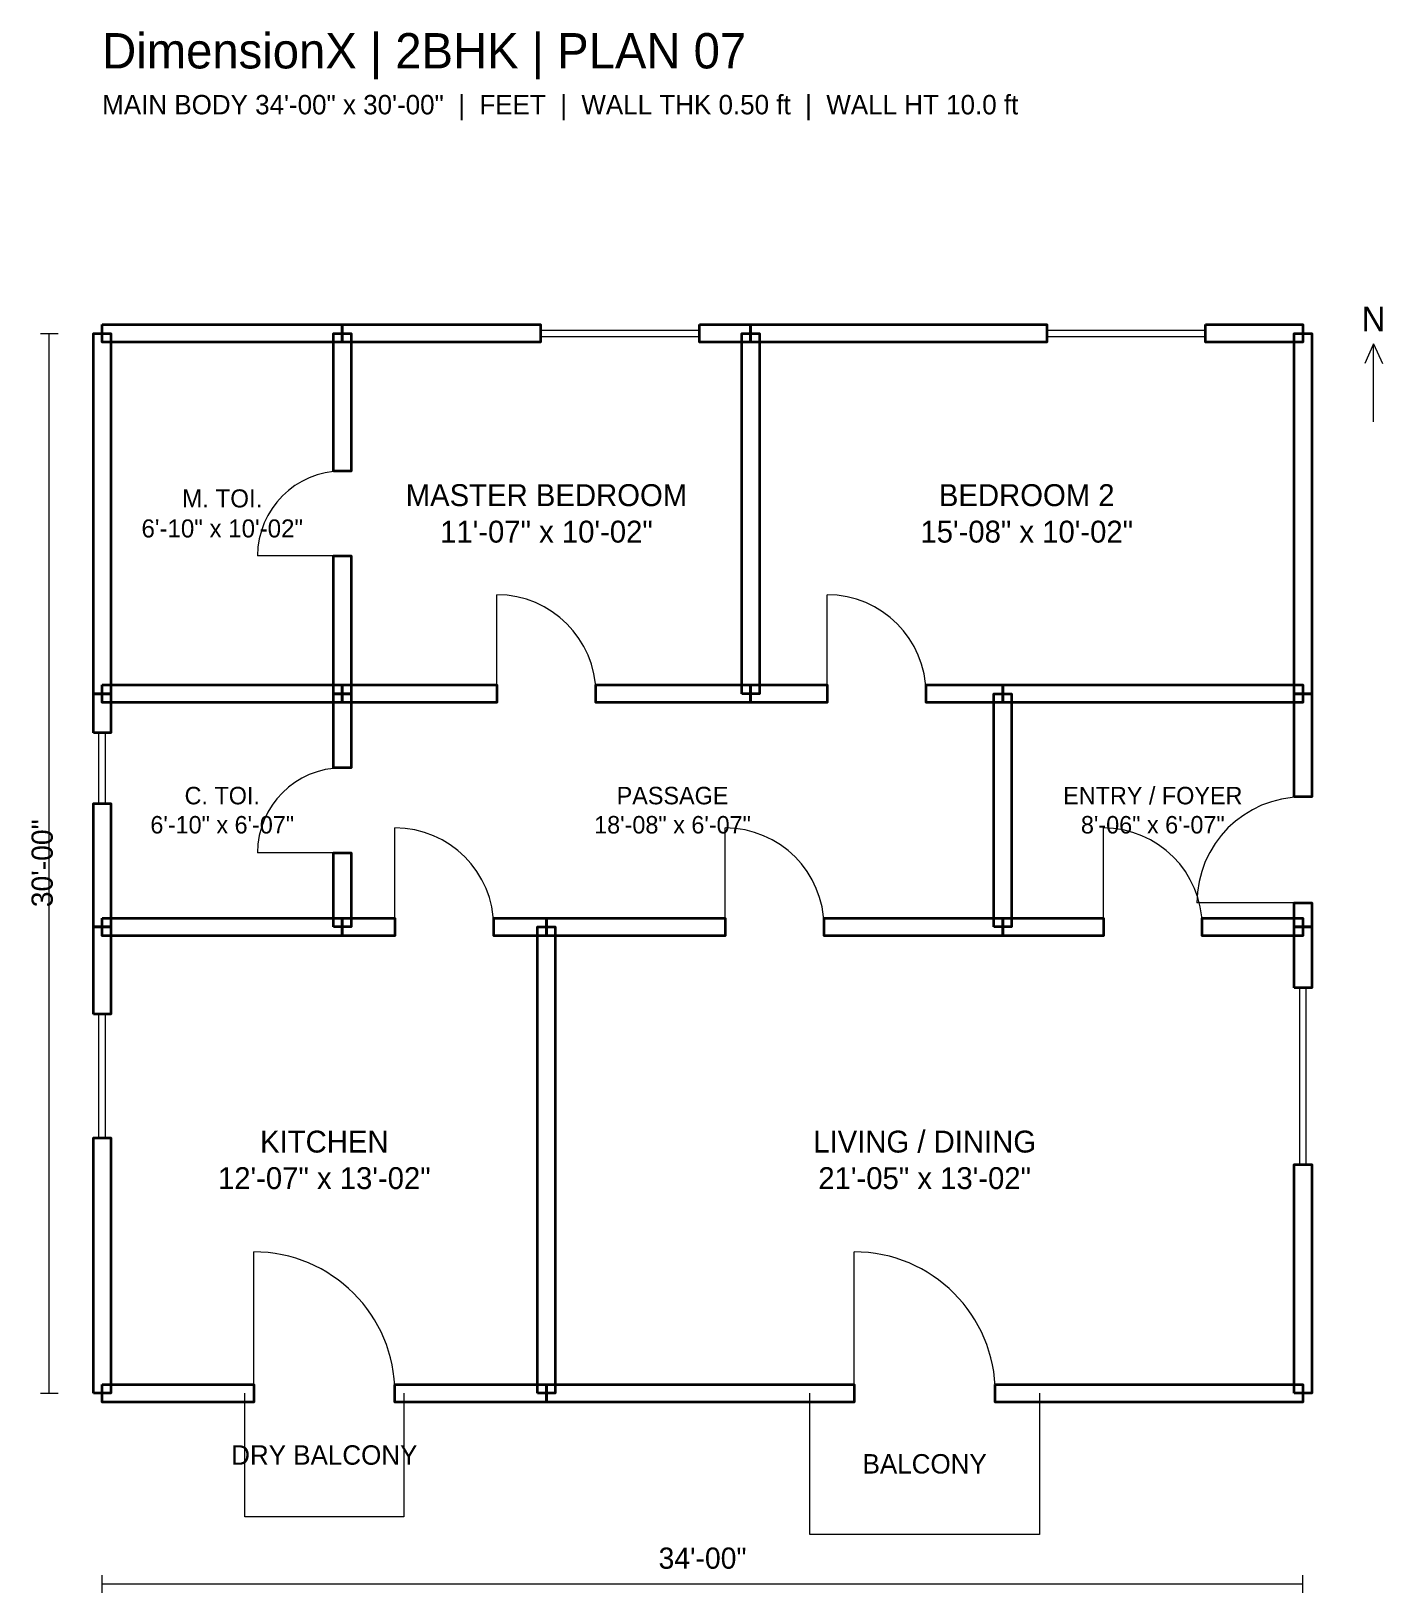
# Model space of a CAD drawing. Header units: feet. Extents: x -2 to 36.3, y -5.7 to 38.6.
import ezdxf
from ezdxf.enums import TextEntityAlignment as Align

# ---------------------------------------------------------------- set-up
doc = ezdxf.new("R2010")
doc.units = ezdxf.units.FT
doc.header["$MEASUREMENT"] = 0
for name, color, linetype, lineweight in [('DX_DIMENSION', 8, 'CONTINUOUS', 9), ('DX_DOOR_SYMBOL', 1, 'CONTINUOUS', 18), ('DX_RAILING', 3, 'CONTINUOUS', 13), ('DX_ROOM_LABEL', 7, 'CONTINUOUS', 13), ('DX_TITLE', 7, 'CONTINUOUS', 18), ('DX_WALL_FACE', 7, 'CONTINUOUS', 35), ('DX_WINDOW_SYMBOL', 4, 'CONTINUOUS', 18)]:
    doc.layers.add(name, color=color, linetype=linetype, lineweight=lineweight)

msp = doc.modelspace()

# ---------------------------------------------------------------- linework, layer by layer
at = {"layer": 'DX_DIMENSION'}
for p, q in [((-1.75, 30), (-1.25, 30)), ((-1.5, 0), (-1.5, 30)), ((36, 29.7), (35.75, 29.15)), ((36, 27.5), (36, 29.7)), ((36, 29.7), (36.25, 29.15)), ((-1.75, 0), (-1.25, 0)), ((0, -5.65), (0, -5.15)), ((34, -5.65), (34, -5.15)), ((0, -5.4), (34, -5.4))]:
    msp.add_line(p, q, dxfattribs=at)
at = {"layer": 'DX_DOOR_SYMBOL'}
for p, q in [((6.8, 23.7), (4.4, 23.7)), ((11.18, 19.8), (11.18, 22.6)), ((20.53, 19.8), (20.53, 22.6)), ((8.29, 13.2), (8.29, 16)), ((17.64, 13.2), (17.64, 16)), ((28.35, 13.2), (28.35, 16)), ((6.8, 15.3), (4.4, 15.3)), ((34, 13.878), (31, 13.878)), ((4.29, 0), (4.29, 4)), ((21.29, 0), (21.29, 4))]:
    msp.add_line(p, q, dxfattribs=at)
for centre, radius, start, end in [((6.8, 23.7), 2.4, 90, 180), ((11.18, 19.8), 2.8, 0, 90), ((20.53, 19.8), 2.8, 0, 90), ((6.8, 15.3), 2.4, 90, 180), ((34, 13.878), 3, 90, 180), ((8.29, 13.2), 2.8, 0, 90), ((17.64, 13.2), 2.8, 0, 90), ((28.35, 13.2), 2.8, 0, 90), ((4.29, 0), 4, 0, 90), ((21.29, 0), 4, 0, 90)]:
    msp.add_arc(centre, radius, start, end, dxfattribs=at)
at = {"layer": 'DX_RAILING'}
for p, q in [((4.04, -3.5), (4.04, 0)), ((8.54, 0), (8.54, -3.5)), ((20.04, -4), (20.04, 0)), ((26.54, 0), (26.54, -4)), ((8.54, -3.5), (4.04, -3.5)), ((26.54, -4), (20.04, -4))]:
    msp.add_line(p, q, dxfattribs=at)
at = {"layer": 'DX_WALL_FACE'}
for points in [[(0, 30.25), (6.8, 30.25), (6.8, 29.75), (0, 29.75)], [(6.8, 30.25), (12.4108, 30.25), (12.4108, 29.75), (6.8, 29.75)], [(16.9108, 30.25), (18.36, 30.25), (18.36, 29.75), (16.9108, 29.75)], [(18.36, 30.25), (26.7452, 30.25), (26.7452, 29.75), (18.36, 29.75)], [(31.2452, 30.25), (34, 30.25), (34, 29.75), (31.2452, 29.75)], [(-0.25, 19.8), (-0.25, 30), (0.25, 30), (0.25, 19.8)], [(6.55, 26.1), (6.55, 30), (7.05, 30), (7.05, 26.1)], [(18.11, 19.8), (18.11, 30), (18.61, 30), (18.61, 19.8)], [(33.75, 19.8), (33.75, 30), (34.25, 30), (34.25, 19.8)], [(6.55, 19.8), (6.55, 23.7), (7.05, 23.7), (7.05, 19.8)], [(0, 20.05), (6.8, 20.05), (6.8, 19.55), (0, 19.55)], [(6.8, 20.05), (11.18, 20.05), (11.18, 19.55), (6.8, 19.55)], [(13.98, 20.05), (18.36, 20.05), (18.36, 19.55), (13.98, 19.55)], [(18.36, 20.05), (20.53, 20.05), (20.53, 19.55), (18.36, 19.55)], [(23.33, 20.05), (25.5, 20.05), (25.5, 19.55), (23.33, 19.55)], [(25.5, 20.05), (34, 20.05), (34, 19.55), (25.5, 19.55)], [(-0.25, 18.688), (-0.25, 19.8), (0.25, 19.8), (0.25, 18.688)], [(6.55, 17.7), (6.55, 19.8), (7.05, 19.8), (7.05, 17.7)], [(25.25, 13.2), (25.25, 19.8), (25.75, 19.8), (25.75, 13.2)], [(33.75, 16.878), (33.75, 19.8), (34.25, 19.8), (34.25, 16.878)], [(-0.25, 13.2), (-0.25, 16.688), (0.25, 16.688), (0.25, 13.2)], [(6.55, 13.2), (6.55, 15.3), (7.05, 15.3), (7.05, 13.2)], [(33.75, 13.2), (33.75, 13.878), (34.25, 13.878), (34.25, 13.2)], [(0, 13.45), (6.8, 13.45), (6.8, 12.95), (0, 12.95)], [(6.8, 13.45), (8.29, 13.45), (8.29, 12.95), (6.8, 12.95)], [(11.09, 13.45), (12.58, 13.45), (12.58, 12.95), (11.09, 12.95)], [(12.58, 13.45), (17.64, 13.45), (17.64, 12.95), (12.58, 12.95)], [(20.44, 13.45), (25.5, 13.45), (25.5, 12.95), (20.44, 12.95)], [(25.5, 13.45), (28.35, 13.45), (28.35, 12.95), (25.5, 12.95)], [(31.15, 13.45), (34, 13.45), (34, 12.95), (31.15, 12.95)], [(-0.25, 10.726), (-0.25, 13.2), (0.25, 13.2), (0.25, 10.726)], [(12.33, 0), (12.33, 13.2), (12.83, 13.2), (12.83, 0)], [(33.75, 11.476), (33.75, 13.2), (34.25, 13.2), (34.25, 11.476)], [(-0.25, 0), (-0.25, 7.226), (0.25, 7.226), (0.25, 0)], [(33.75, 0), (33.75, 6.476), (34.25, 6.476), (34.25, 0)], [(0, 0.25), (4.29, 0.25), (4.29, -0.25), (0, -0.25)], [(8.29, 0.25), (12.58, 0.25), (12.58, -0.25), (8.29, -0.25)], [(12.58, 0.25), (21.29, 0.25), (21.29, -0.25), (12.58, -0.25)], [(25.29, 0.25), (34, 0.25), (34, -0.25), (25.29, -0.25)]]:
    msp.add_lwpolyline(points, close=True, dxfattribs=at)
at = {"layer": 'DX_WINDOW_SYMBOL'}
for p, q in [((12.4108, 29.8), (12.4108, 30.2)), ((12.4108, 30.09), (16.9108, 30.09)), ((16.9108, 29.8), (16.9108, 30.2)), ((26.7452, 29.8), (26.7452, 30.2)), ((26.7452, 30.09), (31.2452, 30.09)), ((31.2452, 29.8), (31.2452, 30.2)), ((12.4108, 29.91), (16.9108, 29.91)), ((26.7452, 29.91), (31.2452, 29.91)), ((0.2, 18.688), (-0.2, 18.688)), ((-0.09, 16.688), (-0.09, 18.688)), ((0.09, 16.688), (0.09, 18.688)), ((0.2, 16.688), (-0.2, 16.688)), ((34.2, 11.476), (33.8, 11.476)), ((33.91, 6.476), (33.91, 11.476)), ((34.09, 6.476), (34.09, 11.476)), ((0.2, 10.726), (-0.2, 10.726)), ((-0.09, 7.226), (-0.09, 10.726)), ((0.09, 7.226), (0.09, 10.726)), ((0.2, 7.226), (-0.2, 7.226)), ((34.2, 6.476), (33.8, 6.476))]:
    msp.add_line(p, q, dxfattribs=at)

# ---------------------------------------------------------------- texts
at = {"layer": 'DX_DIMENSION'}
msp.add_text('MAIN BODY 34\'-00" x 30\'-00"  |  FEET  |  WALL THK 0.50 ft  |  WALL HT 10.0 ft', height=0.55, dxfattribs=at).set_placement((0, 36.2))
for s, height, p in [('N', 0.7, (36, 29.85)), ('34\'-00"', 0.6, (17, -5.15))]:
    msp.add_text(s, height=height, dxfattribs=at).set_placement(p, align=Align.BOTTOM_CENTER)
msp.add_text('30\'-00"', height=0.6, rotation=90, dxfattribs=at).set_placement((-1.7, 15), align=Align.MIDDLE_CENTER)
at = {"layer": 'DX_ROOM_LABEL'}
for s, p in [('DRY BALCONY', (6.29, -1.75)), ('BALCONY', (23.29, -2))]:
    msp.add_text(s, height=0.55, dxfattribs=at).set_placement(p, align=Align.MIDDLE_CENTER)
at = {"layer": 'DX_ROOM_LABEL', "attachment_point": 5}
for s, insert, char_height, width in [('MASTER BEDROOM\\P11\'-07" x 10\'-02"', (12.58, 24.9), 0.62, 10.1728), ('BEDROOM 2\\P15\'-08" x 10\'-02"', (26.18, 24.9), 0.62, 13.7632), ('M. TOI.\\P6\'-10" x 10\'-02"', (3.4, 24.9), 0.51, 5.984), ('C. TOI.\\P6\'-10" x 6\'-07"', (3.4, 16.5), 0.495, 5.984), ('PASSAGE\\P18\'-08" x 6\'-07"', (16.15, 16.5), 0.495, 16.456), ('ENTRY / FOYER\\P8\'-06" x 6\'-07"', (29.75, 16.5), 0.495, 7.48), ('KITCHEN\\P12\'-07" x 13\'-02"', (6.29, 6.6), 0.62, 11.0704), ('LIVING / DINING\\P21\'-05" x 13\'-02"', (23.29, 6.6), 0.62, 18.8496)]:
    msp.add_mtext(s, dxfattribs=dict(at, insert=insert, char_height=char_height, width=width))
at = {"layer": 'DX_TITLE'}
msp.add_text('DimensionX | 2BHK | PLAN 07', height=1, dxfattribs=at).set_placement((0, 37.5))

doc.saveas('drawing.dxf')
